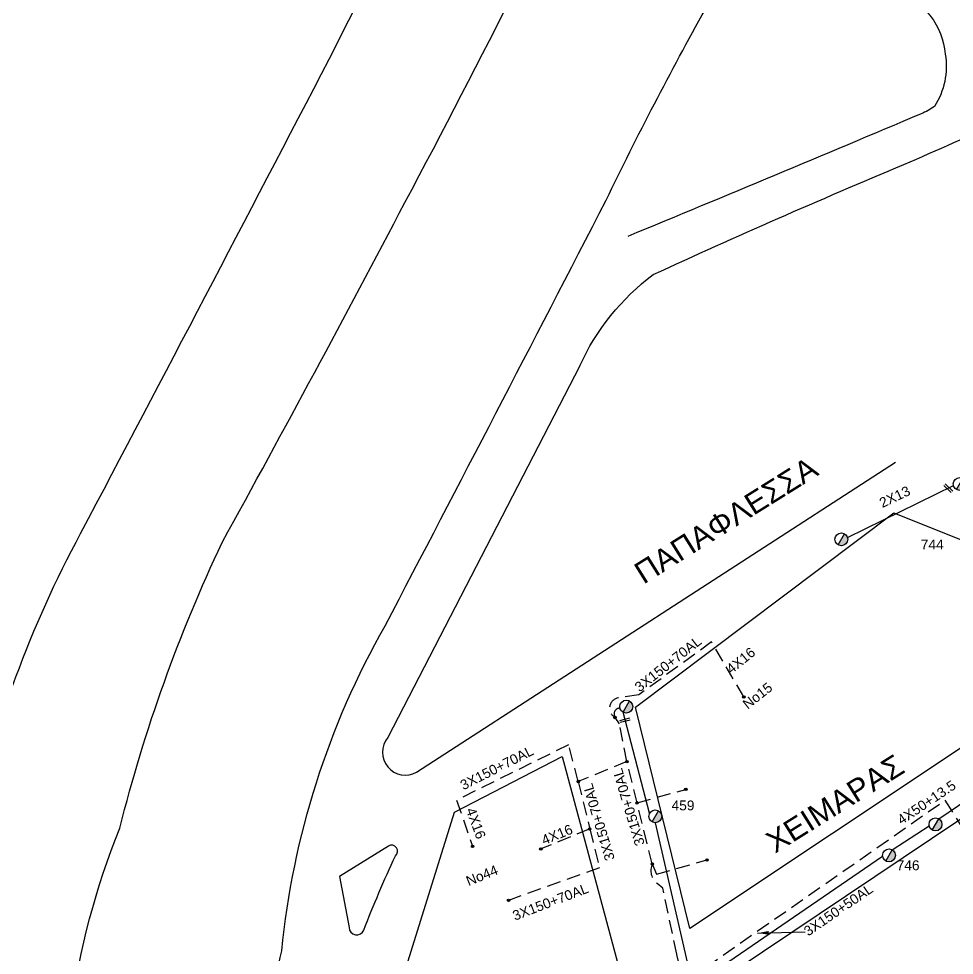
# Model space of a CAD drawing. Header units: millimetres. Extents: x 1905 to 5666, y 713 to 3158.
# Drawn here: x 2325.5 to 2496.5, y 917 to 1088.2 of the extents above; entities that cross this region are included whole.
import ezdxf
from ezdxf.enums import TextEntityAlignment as Align

# ---------------------------------------------------------------- set-up
doc = ezdxf.new("R2010")
doc.units = ezdxf.units.MM
doc.linetypes.add('DASHED', pattern=[19.05, 12.7, -6.35])
for name, color, linetype in [('Γέφυρες Εναερίου Δικτύου', 7, 'Continuous'), ('Εναέρια παροχή ΧΤ 4x16', 7, 'SYN_LINE'), ('Επιγραφές - Σχήματα', 7, 'Continuous'), ('Καλώδια ΧΤ   3x150+50AL', 7, 'DASHED'), ('Καλώδια ΧΤ   3x150+70AL', 7, 'DASHED'), ('Καλώδια ΧΤ   4x13', 7, 'DASHED'), ('Καλώδια ΧΤ   4x50+13.5', 7, 'Continuous'), ('Μηχανική τομή', 7, 'Continuous'), ('Στύλος ΦΜ', 7, 'Continuous'), ('Στύλος ΦΜ @ 1', 7, 'Continuous'), ('Συνδέσεις', 7, 'Continuous'), ('Υπόβαθρο ΔΕΗ', 7, 'Continuous')]:
    doc.layers.add(name, color=color, linetype=linetype)
doc.styles.get("Standard").update_dxf_attribs({"font": 'arial.ttf'})
doc.linetypes.add('SYN_LINE', pattern='A,0.5,-0.0001,["/\\/\\/\\/",Standard,S=0.1,R=0,X=0,Y=-0.05],-0.25', length=0.7501)
doc.dimstyles.new('ISO-25', dxfattribs={"dimtxt": 2.5, "dimasz": 2.5, "dimexe": 1.25, "dimexo": 0.625, "dimtad": 1, "dimtxsty": 'Standard', "dimcen": 2.5, "dimadec": 0, "dimazin": 0, "dimtfac": 1, "dimtmove": 0, "dimatfit": 3, "dimfxl": 1, "dimarcsym": 0})

# ---------------------------------------------------------------- blocks, each defined once
blk = doc.blocks.new('ΥΠΑΡΧΩΝ ΤΣΙΜΕΝΤΕΝΙΟΣ ΣΤΥΛΟΣ')
at = {"layer": 'Στύλος ΦΜ'}
blk.add_hatch(color=7, dxfattribs=at).paths.add_polyline_path([(-1.29, -2.28, 0.574793), (2.62, 0, 0.268822), (1.3, 2.27)])
at = {"layer": 'Στύλος ΦΜ', "color": 7}
blk.add_line((-1.29, -2.28), (1.3, 2.27), dxfattribs=at)
blk.add_circle((0, 0), 2.62, dxfattribs=at)
at = {"layer": 'Στύλος ΦΜ', "flags": 4}
for tag, p in [('ΑΡΙΘΜΟΣ', (-4.68, 8.05)), ('ΤΥΠΟΣ', (-4.91, 3.03))]:
    blk.add_attdef(tag, p, '', height=4, dxfattribs=at)
blk = doc.blocks.new('ΜΗΧΑΝΙΚΗ ΤΟΜΗ')
at = {"layer": 'Μηχανική τομή', "ltscale": 40}
for p, q in [((-1.89, 0.78), (1.89, 0.78)), ((1.89, 0), (-1.89, 0))]:
    blk.add_line(p, q, dxfattribs=at)
blk = doc.blocks.new('_ΣΥΝΔΕΣΗ')
at = {"layer": 'Συνδέσεις', "linetype": 'SYN_LINE', "ltscale": 40}
blk.add_hatch(color=256, dxfattribs=at).paths.add_polyline_path([(0.5, -0.01, 1), (-0.5, -0.01, 1)])
at = {"layer": 'Συνδέσεις'}
blk.add_circle((0, -0.01), 0.5, dxfattribs=at)

msp = doc.modelspace()

# ---------------------------------------------------------------- linework, layer by layer
at = {"layer": 'Γέφυρες Εναερίου Δικτύου', "color": 133, "linetype": 'DASHED', "ltscale": 0.2}
for points in [[(2438.48, 944.89), (2447.4, 947.36)], [(2441.26, 933.72), (2442.04, 931.84), (2451.25, 934.45)]]:
    msp.add_lwpolyline(points, dxfattribs=at)
at = {"layer": 'Εναέρια παροχή ΧΤ 4x16', "color": 133, "linetype": 'DASHED', "ltscale": 0.2}
for points in [[(2458, 964.25), (2452.1, 974.3)], [(2405.5, 945.41), (2408.41, 936.95)], [(2429.83, 940.13), (2420.89, 936.47)]]:
    msp.add_lwpolyline(points, dxfattribs=at)
at = {"layer": 'Καλώδια ΧΤ   3x150+50AL', "color": 27, "ltscale": 0.2}
msp.add_lwpolyline([(2456.73, 875.45), (2455.33, 875.62, -0.514958), (2453.24, 879.5), (2444.83, 910.52), (2494.76, 945.35), (2502.17, 933.5)], format="xyb", dxfattribs=at)
at = {"layer": 'Καλώδια ΧΤ   3x150+70AL', "color": 133, "ltscale": 0.2}
for points in [[(2452.1, 974.3), (2438.8, 964.63), (2435.1, 964.1, 0.721639), (2434.46, 960.51, 8.826084)], [(2456.42, 876.66), (2454.68, 877.03), (2454.16, 881.31), (2445.73, 917.25), (2443.19, 929.31), (2442.13, 930.15, -0.341384), (2441.26, 933.72), (2438.48, 944.89), (2436.62, 952.44), (2435.26, 959.33), (2434.46, 960.51, -0.596645), (2435.36, 962.23, -9.458525)]]:
    msp.add_lwpolyline(points, format="xyb", dxfattribs=at)
for points in [[(2436.62, 952.44), (2427.73, 948.8), (2425.97, 955.5), (2405.5, 945.41)], [(2427.73, 948.8), (2429.83, 940.13), (2431.6, 933.02), (2414.99, 927.06)]]:
    msp.add_lwpolyline(points, dxfattribs=at)
at = {"layer": 'Καλώδια ΧΤ   4x13', "color": 30, "linetype": 'Continuous', "ltscale": 0.2}
msp.add_lwpolyline([(2476.96, 993.38), (2496.31, 1002.92)], dxfattribs=at)
at = {"layer": 'Καλώδια ΧΤ   4x50+13.5', "color": 2, "linetype": 'Continuous', "ltscale": 0.2}
for points in [[(2440.78, 942.98), (2435.92, 961.47)], [(2493.62, 941.97), (2504.4, 949.3)], [(2441.8, 941.24), (2448.51, 912.06)], [(2485.11, 936.3), (2491.89, 940.66)], [(2449.86, 912.18), (2483.35, 935.17)]]:
    msp.add_lwpolyline(points, dxfattribs=at)
at = {"layer": 'Υπόβαθρο ΔΕΗ', "ltscale": 0.2}
for points in [[(2451.28, 1217.94, -0.000751), (2419.57, 1157.15, -0.005597), (2382.15, 1080.8, -0.001309), (2336.71, 994.08, 0.071105), (2316.91, 940.19, 0.046429), (2302.72, 849.51, -0.000029), (2295.68, 793.56, -0.033052), (2282.76, 737.81, 2.551334)], [(2362.64, 992.5, 0.00467), (2396.05, 1054.63, 0.010894), (2436.17, 1134.22, -0.003154), (2472.58, 1200.36, 0.149903)], [(2340.65, 739.61, 0.052154), (2354.92, 802.95, -0.007898), (2366.86, 878.6, -0.025937), (2373.54, 917.81, -0.105265), (2392.43, 977.28, 0.00137), (2432.82, 1055.04, -0.014137), (2450.96, 1090.01, -0.057124), (2470.3, 1094.7, -0.086908), (2486.08, 1093.11, -0.29277), (2494.81, 1081.75, -0.184431), (2492.84, 1072.18, -0.05588), (2490.41, 1070.86, -0.002463), (2436.78, 1048.45, 0.338958)], [(2428.02, 1024.8, -0.125735), (2441.42, 1041.45, -0.009266), (2487.24, 1061.56, -0.000155), (2505.54, 1069.6, -0.253976), (2524.85, 1067.8, -0.096314), (2539.06, 1055.11, -0.153101), (2544.73, 1042.27, -1.12596)], [(2428.02, 1024.8), (2392.95, 956.81, 0.838009), (2398.19, 950.5), (2485.71, 1007.2)], [(2305.44, 738.79, 0.080852), (2318.63, 790.18, 0.016057), (2328.03, 866.88, -0.02669), (2334.99, 906.48, -0.062898), (2343.94, 940.29, -0.048947), (2362.64, 992.5, 0.027574)]]:
    msp.add_lwpolyline(points, format="xyb", dxfattribs=at)
for points in [[(2448.11, 921.94), (2438.2, 962.38), (2485.4, 997.91), (2526.18, 981.55), (2525.82, 973.64)], [(2460.34, 874.23), (2546.81, 931.54), (2560.59, 940.6), (2554.22, 969.19), (2543.88, 972.92), (2451.04, 910.63)]]:
    msp.add_lwpolyline(points, close=True, dxfattribs=at)
for points in [[(2434.25, 765.92, -0.580644), (2425.18, 765.17), (2406.96, 836.04), (2391.01, 898.02), (2405.1, 943.21), (2424.8, 953.38), (2449.07, 862.84), (2460.74, 817.64), (2452.87, 795.73), (2439.1, 777.61)], [(2384.1, 931.4), (2385.84, 922.1, 0.82096), (2388.52, 921.63, -0.016618), (2394.31, 935.2, 0.93729), (2393.04, 937)]]:
    msp.add_lwpolyline(points, format="xyb", close=True, dxfattribs=at)

# ---------------------------------------------------------------- block references
at = {"layer": 'Μηχανική τομή'}
for p, xscale, yscale, zscale, rotation in [((2495.49, 1002.54), 0.5000000000003901, 0.5000000000003901, 0.5000000000003901, 135.864105037822), ((2436.22, 960.18), 0.5000000000004248, 0.5000000000004248, 0.5000000000004248, 193.8034844487461)]:
    msp.add_blockref('ΜΗΧΑΝΙΚΗ ΤΟΜΗ', p, dxfattribs=dict(at, xscale=xscale, yscale=yscale, zscale=zscale, rotation=rotation))
at = {"layer": 'Στύλος ΦΜ @ 1', "ltscale": 40}
ref = msp.add_blockref('ΥΠΑΡΧΩΝ ΤΣΙΜΕΝΤΕΝΙΟΣ ΣΤΥΛΟΣ', (2497.46, 1003.18), dxfattribs=dict(at, xscale=0.4499999999998181, yscale=0.4499999999998181, zscale=0.4499999999998181))
ref.add_attrib('ΤΥΠΟΣ', '744', (2490.34, 991.22), dxfattribs={"layer": 'Στύλος ΦΜ', "height": 1.8, "flags": 4})
at = {"layer": 'Στύλος ΦΜ @ 1', "ltscale": 40, "xscale": 0.4499999999998181, "yscale": 0.4499999999998181, "zscale": 0.4499999999998181}
for p in [(2475.82, 993.07), (2436.5, 962.49), (2493.03, 940.95)]:
    msp.add_blockref('ΥΠΑΡΧΩΝ ΤΣΙΜΕΝΤΕΝΙΟΣ ΣΤΥΛΟΣ', p, dxfattribs=at)
at = {"layer": 'Στύλος ΦΜ @ 1', "ltscale": 40}
ref = msp.add_blockref('ΥΠΑΡΧΩΝ ΤΣΙΜΕΝΤΕΝΙΟΣ ΣΤΥΛΟΣ', (2441.81, 942.42), dxfattribs=dict(at, xscale=0.4499999999998181, yscale=0.4499999999998181, zscale=0.4499999999998181))
ref.add_attrib('ΤΥΠΟΣ', '459', (2444.78, 943.52), dxfattribs={"layer": 'Στύλος ΦΜ', "height": 1.8, "flags": 4})
ref = msp.add_blockref('ΥΠΑΡΧΩΝ ΤΣΙΜΕΝΤΕΝΙΟΣ ΣΤΥΛΟΣ', (2484.53, 935.28), dxfattribs=dict(at, xscale=0.4499999999998181, yscale=0.4499999999998181, zscale=0.4499999999998181))
ref.add_attrib('ΤΥΠΟΣ', '746', (2485.92, 932.57), dxfattribs={"layer": 'Στύλος ΦΜ', "height": 1.8, "flags": 4})
at = {"layer": 'Συνδέσεις', "xscale": 0.4499999999998181, "yscale": 0.4499999999998181, "zscale": 0.4499999999998181}
for p in [(2458, 964.25), (2434.46, 960.5), (2436.62, 952.44), (2427.73, 948.8), (2447.4, 947.36), (2438.48, 944.89), (2429.83, 940.13), (2408.41, 936.95), (2420.89, 936.47), (2441.26, 933.71), (2451.25, 934.45), (2414.99, 927.06)]:
    msp.add_blockref('_ΣΥΝΔΕΣΗ', p, dxfattribs=at)

# ---------------------------------------------------------------- texts
at = {"layer": 'Εναέρια παροχή ΧΤ 4x16', "ltscale": 20}
for rotation, p in [(39.0092, (2457.43, 970.93)), (290.3407, (2409.03, 941.16)), (22.2667, (2423.85, 939.09))]:
    msp.add_text('4X16', height=1.8, rotation=rotation, dxfattribs=at).set_placement(p, align=Align.MIDDLE)
at = {"layer": 'Επιγραφές - Σχήματα', "ltscale": 0.2, "attachment_point": 1}
for s, insert, char_height, width, rotation in [('ΠΑΠΑΦΛΕΣΣΑ', (2437.53, 988.15), 4, 29.1423, 32.0396), ('2Χ13', (2482.54, 1000.41), 1.8, 17.1555, 25.2496), ('Νο15', (2457.58, 963.33), 1.8, 6.948, 38.1768), ('ΧΕΙΜΑΡΑΣ', (2461.59, 938.97), 4, 29.1423, 32.0396), ('Νο44', (2407, 931.33), 1.8, 6.948, 22.0147)]:
    msp.add_mtext(s, dxfattribs=dict(at, insert=insert, char_height=char_height, width=width, rotation=rotation))
at = {"layer": 'Καλώδια ΧΤ   3x150+50AL', "ltscale": 0.2}
msp.add_text('3X150+50AL', height=1.8, rotation=34.515, dxfattribs=at).set_placement((2475.27, 925.32), align=Align.MIDDLE)
at = {"layer": 'Καλώδια ΧΤ   3x150+70AL', "ltscale": 0.2}
for rotation, p in [(38.1311, (2444.13, 970.28)), (26.9909, (2412.84, 951.29)), (106.7141, (2436.94, 944.1)), (106.5495, (2431.49, 941.37)), (20.9555, (2422.65, 926.78))]:
    msp.add_text('3X150+70AL', height=1.8, rotation=rotation, dxfattribs=at).set_placement(p, align=Align.MIDDLE)
at = {"layer": 'Καλώδια ΧΤ   4x50+13.5', "ltscale": 0.2}
msp.add_text('4X50+13.5', height=1.8, rotation=33.9397, dxfattribs=at).set_placement((2491.38, 944.97), align=Align.MIDDLE)

# ---------------------------------------------------------------- leaders
at = {"layer": 'Επιγραφές - Σχήματα', "ltscale": 40}
msp.add_leader([(2460.52, 921.07), (2469.23, 921.34)], dimstyle='ISO-25', override={"dimasz": 2, "dimtad": 0}, dxfattribs=at)

doc.saveas('drawing.dxf')
